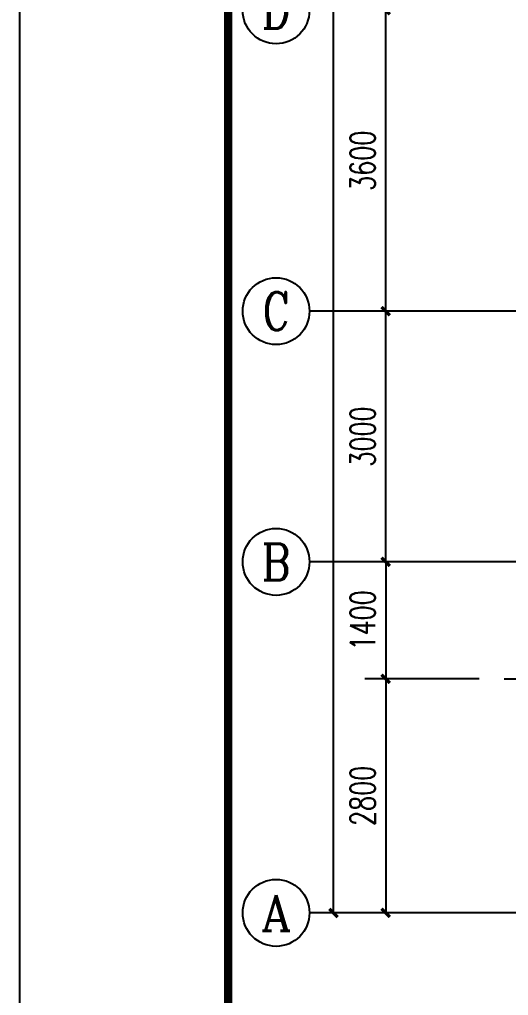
# Model space of a CAD drawing. Extents: x 1051052 to 1482120, y -981644 to -673261.
# Drawn here: x 1096817 to 1102673, y -915980 to -904302 of the extents above; entities that cross this region are included whole.
import ezdxf
from ezdxf.enums import TextEntityAlignment as Align

# ---------------------------------------------------------------- set-up
doc = ezdxf.new("R2010")
doc.units = 0
doc.header["$LTSCALE"] = 1000
doc.header["$MEASUREMENT"] = 0
doc.linetypes.add('DOTE', pattern=[2.42, 2, -0.2, 0.02, -0.2])
for name, color, linetype in [('AXIS', 3, 'Continuous'), ('AXIS_TEXT', 7, 'Continuous'), ('DOTE', 1, 'DOTE'), ('TK', 142, 'Continuous'), ('填充', 8, 'Continuous')]:
    doc.layers.add(name, color=color, linetype=linetype)
doc.styles.add('_TCH_AXIS', font='COMPLEX', dxfattribs={"bigfont": 'GBCBIG'})
doc.styles.add('_TCH_DIM_T3', font='SIMPLEX', dxfattribs={"width": 0.705882, "bigfont": 'GBCBIG'})
doc.styles.add('COMPLEX', font='COMPLEX')
doc.dimstyles.new('_TCH_ARCH&&100', dxfattribs={"dimtxt": 297.5, "dimasz": 100, "dimexe": 250, "dimexo": 300, "dimgap": 126.25, "dimtad": 1, "dimdec": 0, "dimzin": 0, "dimdsep": 46, "dimtxsty": '_TCH_DIM_T3', "dimblk": 'ARCHTICK', "dimcen": 0.09, "dimclrt": 7, "dimazin": 2, "dimtfac": 1, "dimtdec": 0, "dimtix": 1, "dimtmove": 2, "dimatfit": 3, "dimfxl": 0, "dimtolj": 1, "dimtzin": 0, "dimarcsym": 0})

# ---------------------------------------------------------------- blocks, each defined once
blk = doc.blocks.new('_ArchTick')
at = {"color": 0, "linetype": 'ByBlock', "const_width": 0.4}
blk.add_lwpolyline([(-0.5, -0.5), (0.5, 0.5)], dxfattribs=at)
blk = doc.blocks.new('*D408')
at = {"layer": 'AXIS', "color": 0, "lineweight": -2, "transparency": 16777216}
for p, q in [((1102702, -907792), (1100952, -907792)), ((1101202, -910792), (1101202, -907792)), ((1102702, -910792), (1100952, -910792))]:
    blk.add_line(p, q, dxfattribs=at)
at = {"layer": 'Defpoints', "color": 0, "transparency": 16777216}
for p in [(1101202, -907792), (1103702, -907792), (1103702, -910792)]:
    blk.add_point(p, dxfattribs=at)
at = {"layer": 'AXIS', "color": 0, "lineweight": -2, "transparency": 16777216, "xscale": 100, "yscale": 100, "zscale": 100}
for p, rotation in [((1101202, -907792), 90), ((1101202, -910792), 270)]:
    blk.add_blockref('_ArchTick', p, dxfattribs=dict(at, rotation=rotation))
at = {"layer": 'AXIS', "color": 7, "transparency": 16777216, "insert": (1100927, -909292), "char_height": 297.5, "attachment_point": 5, "rotation": 90, "style": '_TCH_DIM_T3'}
blk.add_mtext('\\A1;3000', dxfattribs=at)
blk = doc.blocks.new('*D409')
at = {"layer": 'AXIS', "color": 0, "lineweight": -2, "transparency": 16777216}
for p, q in [((1102702, -904192), (1100952, -904192)), ((1101202, -907792), (1101202, -904192)), ((1102702, -907792), (1100952, -907792))]:
    blk.add_line(p, q, dxfattribs=at)
at = {"layer": 'Defpoints', "color": 0, "transparency": 16777216}
for p in [(1101202, -904192), (1103702, -904192), (1103702, -907792)]:
    blk.add_point(p, dxfattribs=at)
at = {"layer": 'AXIS', "color": 0, "lineweight": -2, "transparency": 16777216, "xscale": 100, "yscale": 100, "zscale": 100}
for p, rotation in [((1101202, -904192), 90), ((1101202, -907792), 270)]:
    blk.add_blockref('_ArchTick', p, dxfattribs=dict(at, rotation=rotation))
at = {"layer": 'AXIS', "color": 7, "transparency": 16777216, "insert": (1100927, -905992), "char_height": 297.5, "attachment_point": 5, "rotation": 90, "style": '_TCH_DIM_T3'}
blk.add_mtext('\\A1;3600', dxfattribs=at)
blk = doc.blocks.new('*D413')
at = {"layer": 'AXIS', "color": 0, "lineweight": -2, "transparency": 16777216}
for p, q in [((1102077, -889592), (1100327, -889592)), ((1100577, -914992), (1100577, -889592)), ((1102077, -914992), (1100327, -914992))]:
    blk.add_line(p, q, dxfattribs=at)
at = {"layer": 'Defpoints', "color": 0, "transparency": 16777216}
for p in [(1100577, -889592), (1103724, -889592), (1103724, -914992)]:
    blk.add_point(p, dxfattribs=at)
at = {"layer": 'AXIS', "color": 0, "lineweight": -2, "transparency": 16777216, "xscale": 100, "yscale": 100, "zscale": 100}
for p, rotation in [((1100577, -889592), 90), ((1100577, -914992), 270)]:
    blk.add_blockref('_ArchTick', p, dxfattribs=dict(at, rotation=rotation))
at = {"layer": 'AXIS', "color": 7, "transparency": 16777216, "insert": (1100302, -902292), "char_height": 297.5, "attachment_point": 5, "rotation": 90, "style": '_TCH_DIM_T3'}
blk.add_mtext('\\A1;25400', dxfattribs=at)
blk = doc.blocks.new('_AXISO')
blk.add_circle((0, 0), 0.5)
at = {"layer": 'AXIS_TEXT', "style": 'COMPLEX', "width": 1.041667}
blk.add_attdef('A', text='', height=0.56, dxfattribs=at).set_placement((-0.25, -0.28), (0.25, -0.28), align=Align.FIT)
blk = doc.blocks.new('*D440')
at = {"layer": 'AXIS', "color": 0, "lineweight": -2, "transparency": 16777216}
for p, q in [((1102702, -910792), (1100952, -910792)), ((1101202, -910792), (1101202, -912192)), ((1102322, -912192), (1100952, -912192))]:
    blk.add_line(p, q, dxfattribs=at)
at = {"layer": 'Defpoints', "color": 0, "transparency": 16777216}
for p in [(1103702, -910792), (1101202, -912192), (1102622, -912192)]:
    blk.add_point(p, dxfattribs=at)
at = {"layer": 'AXIS', "color": 0, "lineweight": -2, "transparency": 16777216, "xscale": 100, "yscale": 100, "zscale": 100}
for p, rotation in [((1101202, -910792), 90), ((1101202, -912192), 270)]:
    blk.add_blockref('_ArchTick', p, dxfattribs=dict(at, rotation=rotation))
at = {"layer": 'AXIS', "color": 7, "transparency": 16777216, "insert": (1100927, -911492), "char_height": 297.5, "attachment_point": 5, "rotation": 90, "style": '_TCH_DIM_T3'}
blk.add_mtext('\\A1;1400', dxfattribs=at)
blk = doc.blocks.new('*D441')
at = {"layer": 'AXIS', "color": 0, "lineweight": -2, "transparency": 16777216}
for p, q in [((1102322, -912192), (1100952, -912192)), ((1101202, -912192), (1101202, -914992)), ((1102284, -914992), (1100952, -914992))]:
    blk.add_line(p, q, dxfattribs=at)
at = {"layer": 'Defpoints', "color": 0, "transparency": 16777216}
for p in [(1102622, -912192), (1101202, -914992), (1102584, -914992)]:
    blk.add_point(p, dxfattribs=at)
at = {"layer": 'AXIS', "color": 0, "lineweight": -2, "transparency": 16777216, "xscale": 100, "yscale": 100, "zscale": 100}
for p, rotation in [((1101202, -912192), 90), ((1101202, -914992), 270)]:
    blk.add_blockref('_ArchTick', p, dxfattribs=dict(at, rotation=rotation))
at = {"layer": 'AXIS', "color": 7, "transparency": 16777216, "insert": (1100927, -913592), "char_height": 297.5, "attachment_point": 5, "rotation": 90, "style": '_TCH_DIM_T3'}
blk.add_mtext('\\A1;2800', dxfattribs=at)
blk = doc.blocks.new('A2K')
at = {"layer": 'TK'}
blk.add_lwpolyline([(0, 0), (59400, 0), (59400, 42000), (0, 42000)], close=True, dxfattribs=at)
at = {"layer": 'TK', "const_width": 100}
blk.add_lwpolyline([(2500, 1000), (58400, 1000), (58400, 41000), (2500, 41000)], close=True, dxfattribs=at)

msp = doc.modelspace()

# ---------------------------------------------------------------- linework, layer by layer
at = {"layer": 'AXIS'}
for p, q in [((1104289.358, -907792.335), (1100289.358, -907792.335)), ((1104289.358, -910792.335), (1100289.358, -910792.335)), ((1104289.358, -914992.335), (1100289.358, -914992.335))]:
    msp.add_line(p, q, dxfattribs=at)
at = {"layer": 'DOTE'}
msp.add_line((1102621.715, -912192.335), (1109846.203, -912192.335), dxfattribs=at)

# ---------------------------------------------------------------- block references
at = {"layer": 'AXIS'}
ref = msp.add_blockref('_AXISO', (1099889.358, -904192.335), dxfattribs=dict(at, xscale=800, yscale=800, zscale=800))
ref.add_attrib('A', 'D', dxfattribs={"layer": 'AXIS_TEXT', "height": 435.257, "style": '_TCH_AXIS'}).set_placement((1099713.182, -904409.964), (1100065.533, -904409.964), align=Align.FIT)
ref = msp.add_blockref('_AXISO', (1099889.358, -907792.335), dxfattribs=dict(at, xscale=800, yscale=800, zscale=800))
ref.add_attrib('A', 'C', dxfattribs={"layer": 'AXIS_TEXT', "height": 455.691, "style": '_TCH_AXIS'}).set_placement((1099726.611, -908020.181), (1100052.104, -908020.181), align=Align.FIT)
ref = msp.add_blockref('_AXISO', (1099889.358, -910792.335), dxfattribs=dict(at, xscale=800, yscale=800, zscale=800))
ref.add_attrib('A', 'B', dxfattribs={"layer": 'AXIS_TEXT', "height": 435.257, "style": '_TCH_AXIS'}).set_placement((1099713.182, -911009.964), (1100065.533, -911009.964), align=Align.FIT)
ref = msp.add_blockref('_AXISO', (1099889.358, -914992.335), dxfattribs=dict(at, xscale=800, yscale=800, zscale=800))
ref.add_attrib('A', 'A', dxfattribs={"layer": 'AXIS_TEXT', "height": 425.184, "style": '_TCH_AXIS'}).set_placement((1099707.136, -915204.927), (1100071.579, -915204.927), align=Align.FIT)
at = {"layer": '填充'}
msp.add_blockref('A2K', (1096816.779, -924648.121), dxfattribs=at)

# ---------------------------------------------------------------- dimensions: what is measured, and where the dimension line sits
at = {"layer": 'AXIS'}
for p1, p2, distance, picture, middle in [((1103723.911, -914992.335), (1103723.911, -889592.335), 3146.899, '*D413', (1100302.012, -902292.335)), ((1103701.85, -907792.335), (1103701.85, -904192.335), 2500, '*D409', (1100926.85, -905992.335)), ((1103701.85, -910792.335), (1103701.85, -907792.335), 2500, '*D408', (1100926.85, -909292.335))]:
    dim = msp.add_aligned_dim(p1=p1, p2=p2, distance=distance, dimstyle='_TCH_ARCH&&100', dxfattribs=at)
    dim.commit()
    dim.dimension.update_dxf_attribs({"geometry": picture, "text_midpoint": middle})
for base, p1, p2, picture, middle in [((1101201.85, -912192.335), (1103701.85, -910792.335), (1102621.715, -912192.335), '*D440', (1100926.85, -911492.335)), ((1101201.85, -914992.335), (1102621.715, -912192.335), (1102583.685, -914992.335), '*D441', (1100926.85, -913592.335))]:
    dim = msp.add_linear_dim(base=base, p1=p1, p2=p2, angle=270, dimstyle='_TCH_ARCH&&100', dxfattribs=at)
    dim.commit()
    dim.dimension.update_dxf_attribs({"geometry": picture, "text_midpoint": middle})

doc.saveas('drawing.dxf')
